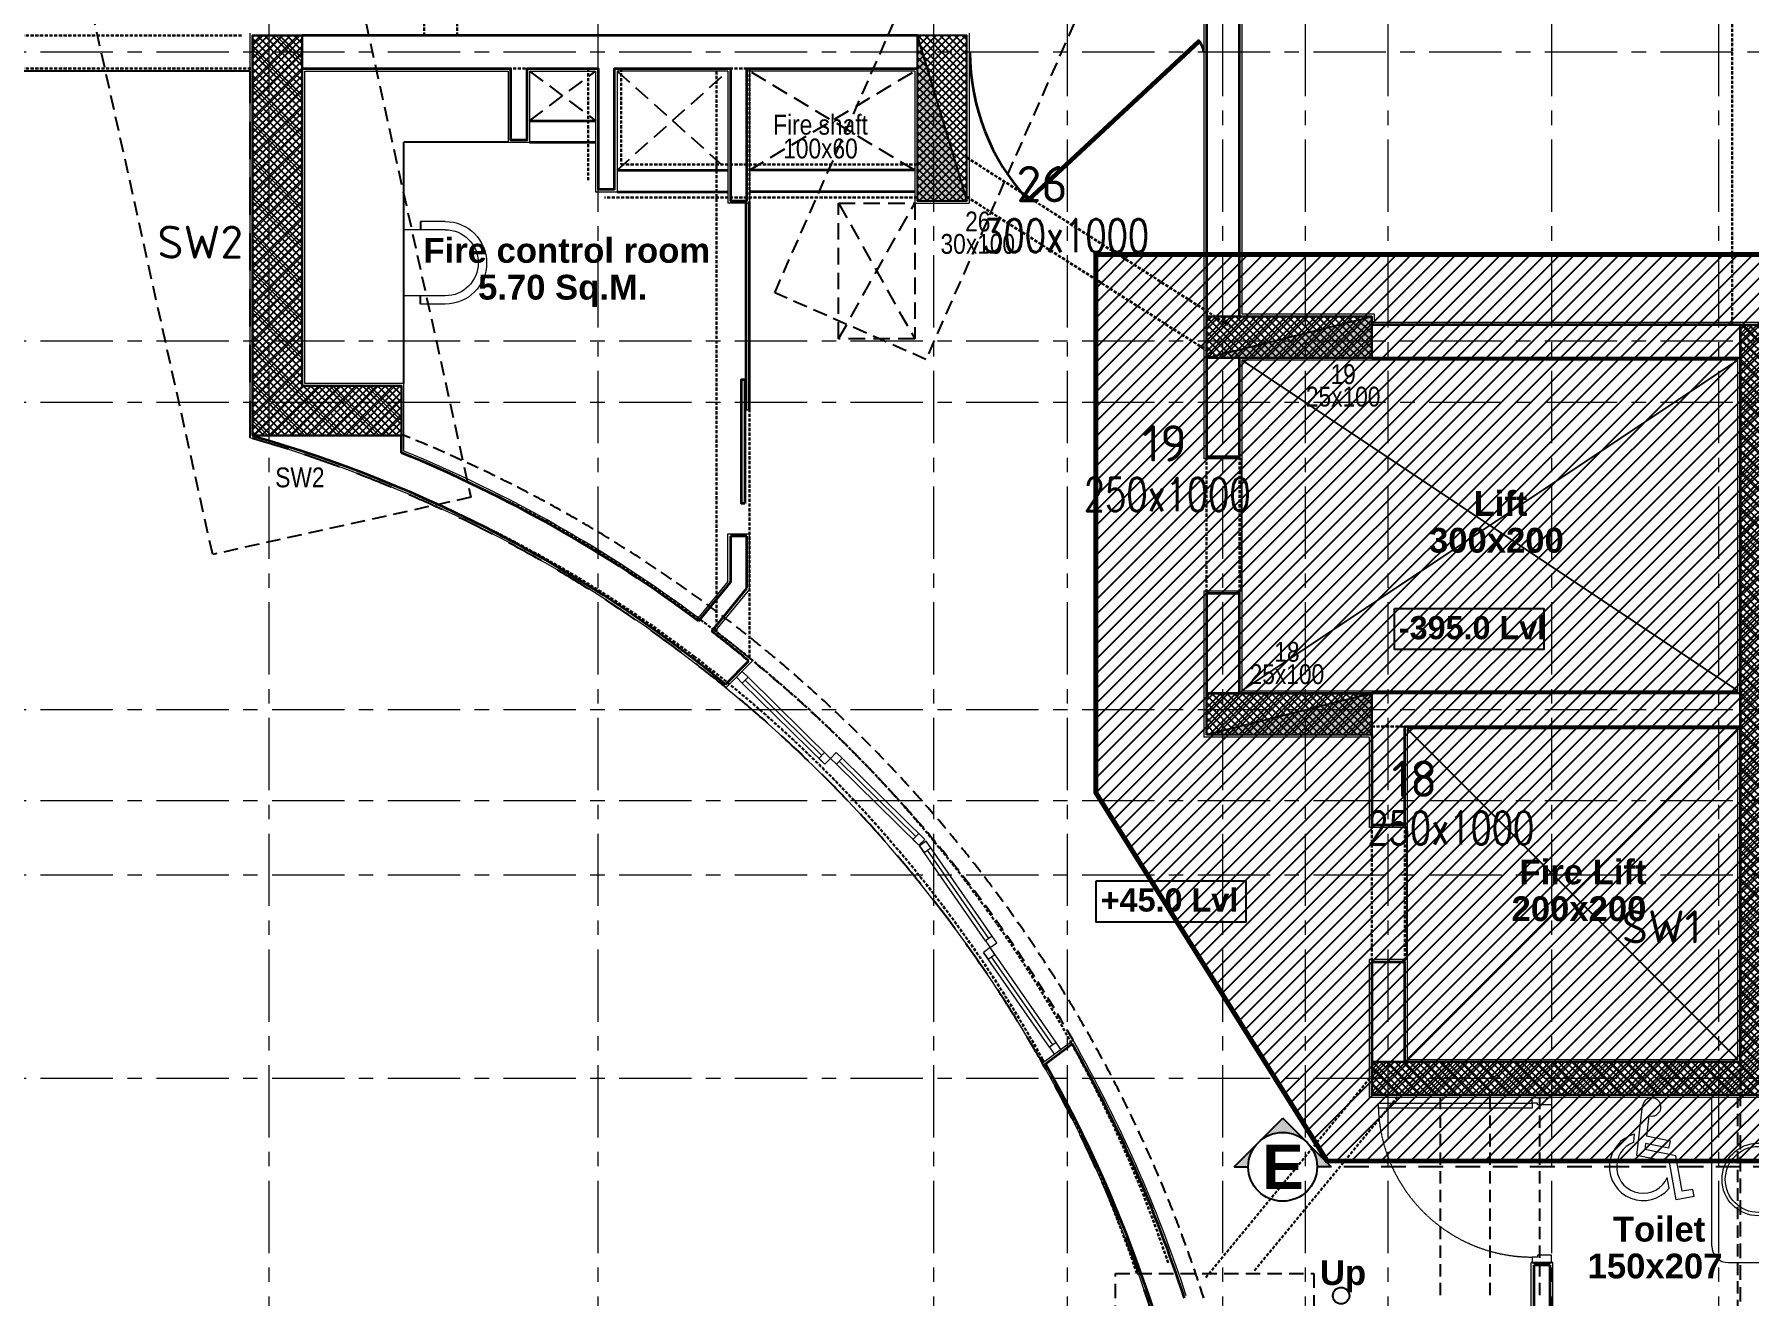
# Model space of a CAD drawing. Header units: millimetres. Extents: x -545754 to 527377, y 134623 to 1871324.
# Drawn here: x 455380 to 465752, y 162411 to 170044 of the extents above; entities that cross this region are included whole.
import ezdxf
from ezdxf.enums import TextEntityAlignment as Align
from ezdxf.xclip import XClip

# ---------------------------------------------------------------- set-up
doc = ezdxf.new("R2010")
doc.units = ezdxf.units.MM
doc.header["$XCLIPFRAME"] = 0
for name, pattern in [('PLINTH BEAM & PILE CAP LEVEL DRAWING   1605.2024$0$CENTER', [2, 1.25, -0.25, 0.25, -0.25]), ('PLINTH BEAM & PILE CAP LEVEL DRAWING   1605.2024$0$DASHDOT', [25.4, 12.7, -6.35, 0, -6.35]), ('PLINTH BEAM & PILE CAP LEVEL DRAWING   1605.2024$0$DASHED', [0.75, 0.5, -0.25]), ('PLINTH BEAM & PILE CAP LEVEL DRAWING   1605.2024$0$DASHED2', [0.375, 0.25, -0.125]), ('PLINTH BEAM & PILE CAP LEVEL DRAWING   1605.2024$0$HIDDEN', [0.375, 0.25, -0.125]), ('PLINTH BEAM & PILE CAP LEVEL DRAWING   1605.2024$0$HIDDEN2', [4.7625, 3.175, -1.5875])]:
    doc.linetypes.add(name, pattern=pattern)
for name, color, linetype, lineweight in [('Geo Col Hatch', 66, 'Continuous', 5), ('Geo Col Size', 7, 'Continuous', 13), ('Geo Column', 10, 'Continuous', 25), ('Geo-COLUMN-NO', 7, 'Continuous', 30), ('Geo-COLUMNS', 10, 'Continuous', 30), ('Geo-RCC-PATT-SW', 9, 'Continuous', 13), ('PLINTH BEAM & PILE CAP LEVEL DRAWING   1605.2024$0$A- WALL', 212, 'Continuous', 35), ('PLINTH BEAM & PILE CAP LEVEL DRAWING   1605.2024$0$A-DOOR', 32, 'Continuous', 9), ('PLINTH BEAM & PILE CAP LEVEL DRAWING   1605.2024$0$A-FIXTURES', 22, 'Continuous', 9), ('PLINTH BEAM & PILE CAP LEVEL DRAWING   1605.2024$0$A-FLOOR', 32, 'Continuous', 35), ('PLINTH BEAM & PILE CAP LEVEL DRAWING   1605.2024$0$A-GLASS', 9, 'Continuous', 35), ('PLINTH BEAM & PILE CAP LEVEL DRAWING   1605.2024$0$A-GRID', 35, 'PLINTH BEAM & PILE CAP LEVEL DRAWING   1605.2024$0$DASHDOT', 5), ('PLINTH BEAM & PILE CAP LEVEL DRAWING   1605.2024$0$A-PLASTER', 22, 'Continuous', 5), ('PLINTH BEAM & PILE CAP LEVEL DRAWING   1605.2024$0$A-ROOM TEXT', 52, 'Continuous', 5), ('PLINTH BEAM & PILE CAP LEVEL DRAWING   1605.2024$0$A-TEXT', 52, 'Continuous', 20), ('PLINTH BEAM & PILE CAP LEVEL DRAWING   1605.2024$0$A-WINDOW', 14, 'Continuous', 9), ('PLINTH BEAM & PILE CAP LEVEL DRAWING   1605.2024$0$Car Parking', 14, 'Continuous', 5), ('PLINTH BEAM & PILE CAP LEVEL DRAWING   1605.2024$0$Geo-GRADE BEAM', 1, 'PLINTH BEAM & PILE CAP LEVEL DRAWING   1605.2024$0$HIDDEN2', 30)]:
    doc.layers.add(name, color=color, linetype=linetype, lineweight=lineweight)
for name, color, linetype in [('PLINTH BEAM & PILE CAP LEVEL DRAWING   1605.2024$0$A- COL HATCH', 128, 'Continuous'), ('PLINTH BEAM & PILE CAP LEVEL DRAWING   1605.2024$0$A-COLTEXT', 9, 'Continuous'), ('PLINTH BEAM & PILE CAP LEVEL DRAWING   1605.2024$0$A-DIMENSION', 8, 'Continuous'), ('PLINTH BEAM & PILE CAP LEVEL DRAWING   1605.2024$0$A-FURNITURE', 14, 'Continuous'), ('PLINTH BEAM & PILE CAP LEVEL DRAWING   1605.2024$0$A-NOTS', 8, 'Continuous'), ('PLINTH BEAM & PILE CAP LEVEL DRAWING   1605.2024$0$A-ROOF', 8, 'Continuous'), ('PLINTH BEAM & PILE CAP LEVEL DRAWING   1605.2024$0$A-THIN', 14, 'Continuous'), ('PLINTH BEAM & PILE CAP LEVEL DRAWING   1605.2024$0$GEO-COL', 1, 'Continuous'), ('PLINTH BEAM & PILE CAP LEVEL DRAWING   1605.2024$0$SPILECAP', 128, 'Continuous'), ('PLINTH BEAM & PILE CAP LEVEL DRAWING   1605.2024$0$Wall 2', 212, 'Continuous')]:
    doc.layers.add(name, color=color, linetype=linetype)
doc.styles.add('ISCOPEUR', font='isocpeur.ttf')
doc.styles.add('PLINTH BEAM & PILE CAP LEVEL DRAWING   1605.2024$0$BOLD', font='arialbd.ttf')
doc.styles.add('PLINTH BEAM & PILE CAP LEVEL DRAWING   1605.2024$0$COLTEXT', font='ARIALN.TTF')
doc.styles.add('simplex', font='simplex.shx', dxfattribs={"width": 0.75})
pattern_1 = [(45, (-4759.1833, 45555.23), (-2.24506403, 2.24506403), []), (135, (-4759.1833, 45555.23), (-2.24506403, -2.24506403), [])]

# ---------------------------------------------------------------- blocks, each defined once
blk = doc.blocks.new('PLINTH BEAM & PILE CAP LEVEL DRAWING   1605.2024$0$zw$DF02')
at = {"layer": 'PLINTH BEAM & PILE CAP LEVEL DRAWING   1605.2024$0$Geo-GRADE BEAM', "color": 7, "ltscale": 6}
for p, q in [((940, 34300), (940, 28400)), ((1140, 34300), (1140, 28400)), ((-3793, 30100), (-3793, 33950)), ((-3593, 30100), (-3593, 33950)), ((4120, 28350), (4120, 32845)), ((-9860, 30100), (-4897, 30100)), ((-4055, 30100), (-810, 30100)), ((-9860, 29900), (-4830, 29900)), ((-4055, 29900), (-2801, 29900)), ((-2801, 29900), (-2801, 29220)), ((-2601, 29900), (-810, 29900)), ((-2601, 29900), (-2601, 29320)), ((-2025, 26493), (-2025, 29900)), ((-1825, 26335), (-1825, 29900)), ((-510, 29362), (1094, 28334)), ((-810, 29320), (-2601, 29320)), ((-810, 29120), (-2701, 29120)), ((-510, 29124), (986, 28166)), ((4170, 28350), (1940, 28350)), ((4170, 23690), (4170, 28350)), ((940, 28150), (940, 26120)), ((1140, 28150), (1140, 26120)), ((4170, 28150), (1940, 28150)), ((1940, 26120), (4170, 26120)), ((1940, 25920), (4170, 25920)), ((1940, 25920), (1940, 23890)), ((2140, 25920), (2140, 23890)), ((936, 22585), (1972, 23843)), ((1230, 22627), (2127, 23716))]:
    blk.add_line(p, q, dxfattribs=at)
for radius, start, end in [(8013, 52.7432, 63.8905), (7813, 52.7432, 63.8905), (8013, 28.9432, 52.7432), (7813, 28.9432, 52.7432), (8013, 18.554, 28.9432), (7813, 18.554, 28.9432)]:
    blk.add_arc((-6888, 20124), radius, start, end, dxfattribs=at)
blk = doc.blocks.new('PLINTH BEAM & PILE CAP LEVEL DRAWING   1605.2024$0$zw$C37E')
at = {"layer": 'PLINTH BEAM & PILE CAP LEVEL DRAWING   1605.2024$0$SPILECAP', "linetype": 'PLINTH BEAM & PILE CAP LEVEL DRAWING   1605.2024$0$HIDDEN', "ltscale": 35}
h = blk.add_hatch(dxfattribs=at)
h.set_pattern_fill('ANSI31', color=85, scale=2, style=0)
h.paths.add_polyline_path([(529.5, 2602), (529.5, 2877.5), (27, 2877.5), (27, 2552), (167, 2329), (529.5, 2329), (777.5, 2447), (777.5, 2547)])
h.paths.add_polyline_path([(880.9, 2552), (1190.9, 2552), (1190.9, 2442), (880.9, 2442)])
h.paths.add_polyline_path([(1016, 3010), (1126, 3010), (1126, 2700), (1016, 2700)])
h.paths.add_polyline_path([(540, 2935), (650, 2935), (650, 2625), (540, 2625)])
h.paths.add_polyline_path([(565.5, 2189), (645.5, 2189), (645.5, 2109), (565.5, 2109)])
h.paths.add_polyline_path([(1036, 2284.3), (1116, 2284.3), (1116, 2204.3), (1036, 2204.3)])
at = {"layer": 'PLINTH BEAM & PILE CAP LEVEL DRAWING   1605.2024$0$SPILECAP', "color": 150, "linetype": 'PLINTH BEAM & PILE CAP LEVEL DRAWING   1605.2024$0$HIDDEN', "ltscale": 35}
for points in [[(-56.3, 3106), (35.2, 3065.6), (-75.7, 2814), (-167.2, 2854.4)], [(-585.1, 3047.4), (-428.8, 3082.1), (-351, 2730.6), (-507.2, 2696)], [(417, 2835), (1086, 2835), (1086, 2139), (417, 2139)], [(39, 2261), (159, 2261), (159, 2141), (39, 2141)]]:
    blk.add_lwpolyline(points, close=True, dxfattribs=at)
at = {"layer": 'PLINTH BEAM & PILE CAP LEVEL DRAWING   1605.2024$0$SPILECAP', "color": 4, "linetype": 'PLINTH BEAM & PILE CAP LEVEL DRAWING   1605.2024$0$HIDDEN', "ltscale": 35, "const_width": 3}
blk.add_lwpolyline([(529.5, 2602), (529.5, 2877.5), (27, 2877.5), (27, 2552), (167, 2329), (529.5, 2329), (777.5, 2447), (777.5, 2547)], close=True, dxfattribs=at)
at = {"layer": 'PLINTH BEAM & PILE CAP LEVEL DRAWING   1605.2024$0$SPILECAP', "color": 4}
blk.add_lwpolyline([(207.7, 2663.3), (298.2, 2663.3), (298.2, 2638.4), (207.7, 2638.4)], close=True, dxfattribs=at)
at = {"layer": 'PLINTH BEAM & PILE CAP LEVEL DRAWING   1605.2024$0$SPILECAP', "color": 4, "extrusion": (-1.19514e-08, -5.97016e-09, 1), "style": 'PLINTH BEAM & PILE CAP LEVEL DRAWING   1605.2024$0$BOLD'}
blk.add_text('-395.0 Lvl', height=14, rotation=5039.9999, dxfattribs=at).set_placement((210.4, 2644.7, 0))
blk = doc.blocks.new('PLINTH BEAM & PILE CAP LEVEL DRAWING   1605.2024$0$A$C767B62ED')
at = {"layer": 'PLINTH BEAM & PILE CAP LEVEL DRAWING   1605.2024$0$A-NOTS'}
h = blk.add_hatch(color=14, dxfattribs=at)
h.paths.add_polyline_path([(26.17, 26.17), (13.09, 39.26, -0.198912), (18.51, 26.17, -0.198912), (13.09, 13.09)])
h.paths.add_polyline_path([(0, 52.34), (0, 44.68, -0.198912), (13.09, 39.26)])
h.paths.add_polyline_path([(13.09, 13.09, -0.198912), (0, 7.67), (0, 0)])
at = {"layer": 'PLINTH BEAM & PILE CAP LEVEL DRAWING   1605.2024$0$A-NOTS', "color": 150, "ltscale": 100}
for p, q in [((0, 52.34), (0, 44.68)), ((0, 52.34), (26.17, 26.17)), ((0, 0), (26.17, 26.17))]:
    blk.add_line(p, q, dxfattribs=at)
blk.add_circle((0, 26.17), 18.51, dxfattribs=at)
blk = doc.blocks.new('PLINTH BEAM & PILE CAP LEVEL DRAWING   1605.2024$0$1213')
at = {"layer": 'PLINTH BEAM & PILE CAP LEVEL DRAWING   1605.2024$0$A-WINDOW', "color": 8, "linetype": 'Continuous', "ltscale": 0.1}
for p, q in [((80679.6, -148975.1), (80749.6, -148975.1)), ((80604.6, -148980.1), (80674.6, -148980.1)), ((80604.6, -148985.1), (80674.6, -148985.1)), ((80679.6, -148980.1), (80749.6, -148980.1))]:
    blk.add_line(p, q, dxfattribs=at)
at = {"layer": 'PLINTH BEAM & PILE CAP LEVEL DRAWING   1605.2024$0$A-WINDOW', "linetype": 'Continuous', "ltscale": 0.1}
for p, q in [((80679.6, -148977.6), (80744.6, -148977.6)), ((80604.6, -148982.6), (80669.6, -148982.6))]:
    blk.add_line(p, q, dxfattribs=at)
at = {"layer": 'PLINTH BEAM & PILE CAP LEVEL DRAWING   1605.2024$0$A-WINDOW', "color": 32}
for points in [[(80674.6, -148980.1), (80674.6, -148975.1), (80679.6, -148975.1), (80679.6, -148980.1)], [(80744.6, -148980.1), (80744.6, -148975.1), (80749.6, -148975.1), (80749.6, -148980.1)], [(80599.6, -148985.1), (80599.6, -148980.1), (80604.6, -148980.1), (80604.6, -148985.1)], [(80669.6, -148985.1), (80669.6, -148980.1), (80674.6, -148980.1), (80674.6, -148985.1)]]:
    blk.add_lwpolyline(points, close=True, dxfattribs=at)
blk = doc.blocks.new('PLINTH BEAM & PILE CAP LEVEL DRAWING   1605.2024$0$ngfgrid')
at = {"layer": 'PLINTH BEAM & PILE CAP LEVEL DRAWING   1605.2024$0$A-GRID', "linetype": 'PLINTH BEAM & PILE CAP LEVEL DRAWING   1605.2024$0$CENTER', "ltscale": 35}
for p, q in [((76749.36, -151036.89), (76749.36, -146793.69)), ((76948.36, -151036.89), (76948.36, -146793.69)), ((77151.36, -151036.89), (77151.36, -146793.69)), ((77232.37, -151036.89), (77232.37, -146793.69)), ((77326.36, -151036.89), (77326.36, -146793.69)), ((77376.36, -151036.89), (77376.36, -146793.69)), ((77426.36, -151036.89), (77426.36, -146793.69)), ((77525.36, -151036.89), (77525.36, -146793.69)), ((77626.36, -151036.89), (77626.36, -146793.69)), ((78544.86, -147790.19), (75455.42, -147790.19)), ((78544.86, -147965.19), (75455.42, -147965.19)), ((78544.86, -148002.18), (75455.42, -148002.18)), ((78544.86, -148188.19), (75455.42, -148188.19)), ((78544.86, -148243.19), (75455.42, -148243.19)), ((78544.86, -148288.19), (75455.42, -148288.19)), ((78544.86, -148411.19), (75455.42, -148411.19))]:
    blk.add_line(p, q, dxfattribs=at)
blk = doc.blocks.new('PLINTH BEAM & PILE CAP LEVEL DRAWING   1605.2024$0$CH3')
at = {"layer": 'PLINTH BEAM & PILE CAP LEVEL DRAWING   1605.2024$0$A-FURNITURE', "lineweight": 9, "ltscale": 50}
for p, q in [((82723.4, -102164), (82738.4, -102164)), ((82723.4, -102169), (82748.4, -102169)), ((82748.4, -102169), (82748.4, -102209)), ((82723.4, -102209), (82748.4, -102209)), ((82723.4, -102214), (82738.4, -102214))]:
    blk.add_line(p, q, dxfattribs=at)
at = {"layer": 'PLINTH BEAM & PILE CAP LEVEL DRAWING   1605.2024$0$A-FURNITURE'}
for p, q in [((82738.4, -102164), (82738.4, -102169)), ((82738.4, -102214), (82738.4, -102209))]:
    blk.add_line(p, q, dxfattribs=at)
at = {"layer": 'PLINTH BEAM & PILE CAP LEVEL DRAWING   1605.2024$0$A-FURNITURE', "lineweight": 9, "ltscale": 50}
for radius in [25, 20]:
    blk.add_arc((82723.4, -102189), radius, 90, 270, dxfattribs=at)
blk = doc.blocks.new('PLINTH BEAM & PILE CAP LEVEL DRAWING   1605.2024$0$dfd')
at = {"layer": 'PLINTH BEAM & PILE CAP LEVEL DRAWING   1605.2024$0$A-DOOR', "color": 32}
for points in [[(-92665.2, -3817), (-92665.2, -3910.1), (-92668.3, -3910.1), (-92668.3, -3817)], [(-92761.8, -3921.8), (-92757.3, -3921.8), (-92757.3, -3913.2), (-92758.4, -3913.2), (-92758.4, -3910.1), (-92761.8, -3910.1)], [(-92661.8, -3921.8), (-92666.3, -3921.8), (-92666.3, -3913.2), (-92665.2, -3913.2), (-92665.2, -3910.1), (-92661.8, -3910.1)]]:
    blk.add_lwpolyline(points, close=True, dxfattribs=at)
at = {"layer": 'PLINTH BEAM & PILE CAP LEVEL DRAWING   1605.2024$0$A-DOOR', "color": 14, "linetype": 'PLINTH BEAM & PILE CAP LEVEL DRAWING   1605.2024$0$HIDDEN'}
blk.add_arc((-92665.2, -3910.1), 93.2, 91.8813, 180, dxfattribs=at)
blk = doc.blocks.new('PLINTH BEAM & PILE CAP LEVEL DRAWING   1605.2024$0$TYP COL')
at = {"layer": 'PLINTH BEAM & PILE CAP LEVEL DRAWING   1605.2024$0$A- COL HATCH', "ltscale": 0.3}
h = blk.add_hatch(dxfattribs=at)
h.set_pattern_fill('ANSI37', color=256, style=0)
h.set_pattern_definition(pattern_1)
h.paths.add_polyline_path([(86790.3, -102436.9), (86790.3, -102225), (86780.3, -102225), (86780.3, -102436.9)])
h.paths.add_polyline_path([(86800.3, -102410), (86790.3, -102410), (86790.3, -102436.9), (86800.3, -102436.9)])
h.paths.add_polyline_path([(86800.3, -102225), (86790.3, -102225), (86790.3, -102235), (86800.3, -102235)])
h.paths.add_polyline_path([(86800.3, -102235), (86790.3, -102235), (86790.3, -102410), (86800.3, -102410)])
h.paths.add_polyline_path([(86780.3, -102410), (86770.3, -102410), (86770.3, -102436.9), (86780.3, -102436.9)])
h.paths.add_polyline_path([(86780.3, -102235), (86770.3, -102235), (86770.3, -102410), (86780.3, -102410)])
h.paths.add_polyline_path([(86780.3, -102225), (86770.3, -102225), (86770.3, -102235), (86780.3, -102235)])
h.paths.add_polyline_path([(86860.3, -102436.9), (86770.3, -102436.9), (86770.3, -102466.9), (86860.3, -102466.9)])
h = blk.add_hatch(dxfattribs=at)
h.set_pattern_fill('ANSI37', color=256, style=0)
h.set_pattern_definition(pattern_1)
h.paths.add_polyline_path([(87202.3, -102225), (87172.3, -102225), (87172.3, -102325), (87202.3, -102325)])
h = blk.add_hatch(dxfattribs=at)
h.set_pattern_fill('ANSI37', color=256, style=0)
h.set_pattern_definition(pattern_1)
h.paths.add_polyline_path([(87347.3, -102420), (87347.3, -102395), (87447.3, -102395), (87447.3, -102420)])
h = blk.add_hatch(dxfattribs=at)
h.set_pattern_fill('ANSI37', color=256, style=0)
h.set_pattern_definition(pattern_1)
h.paths.add_polyline_path([(87670.3, -102400), (87670.3, -102846), (87447.3, -102846), (87447.3, -102866), (87690.3, -102866), (87690.3, -102400)])
h = blk.add_hatch(dxfattribs=at)
h.set_pattern_fill('ANSI37', color=256, style=0)
h.set_pattern_definition(pattern_1)
h.paths.add_polyline_path([(87347.3, -102648), (87347.3, -102623), (87447.3, -102623), (87447.3, -102648)])
at = {"layer": 'PLINTH BEAM & PILE CAP LEVEL DRAWING   1605.2024$0$GEO-COL', "linetype": 'Continuous', "ltscale": 0.1}
blk.add_lwpolyline([(86770.3, -102466.9), (86860.3, -102466.9), (86860.3, -102436.9), (86800.3, -102436.9), (86800.3, -102225), (86770.3, -102225), (86770.3, -102466.9)], dxfattribs=at)
for points in [[(87202.3, -102225), (87172.3, -102225), (87172.3, -102325), (87202.3, -102325)], [(87347.3, -102420), (87347.3, -102395), (87447.3, -102395), (87447.3, -102420)], [(87347.3, -102648), (87347.3, -102623), (87447.3, -102623), (87447.3, -102648)]]:
    blk.add_lwpolyline(points, close=True, dxfattribs=at)
at = {"layer": 'PLINTH BEAM & PILE CAP LEVEL DRAWING   1605.2024$0$GEO-COL', "ltscale": 0.3}
blk.add_lwpolyline([(87670.3, -102420), (87670.3, -102420), (87670.3, -102400), (87690.3, -102400), (87690.3, -102866), (87447.3, -102866), (87447.3, -102846), (87670.3, -102846), (87670.3, -102643), (87670.3, -102643), (87670.3, -102623), (87670.3, -102623), (87670.3, -102420)], dxfattribs=at)
blk = doc.blocks.new('PLINTH BEAM & PILE CAP LEVEL DRAWING   1605.2024$0$A$C0FC06FC7')
at = {"color": 0}
for p, q in [((983, 1690), (815, 3615)), ((1125, 3293), (1196, 2492)), ((756, 2171), (730, 2478)), ((2142, 2492), (1196, 2492)), ((1220, 2211), (1241, 1971)), ((2142, 2211), (1220, 2211)), ((2142, 2211), (2142, 2492)), ((2267, 1690), (983, 1690)), ((2458, 1971), (1241, 1971)), ((2814, 314), (2267, 1690)), ((2971, 680), (2458, 1971)), ((2460, 695), (2306, 1083)), ((3363, 835), (2971, 680)), ((3467, 574), (3363, 835)), ((3467, 574), (2814, 314))]:
    blk.add_line(p, q, dxfattribs=at)
for centre, radius, start, end in [((1169, 3645), 355, 263.02012, 184.99558), ((1306, 1306), 1306, 116.18724, 332.11531), ((1306, 1306), 1025, 122.42966, 347.44221)]:
    blk.add_arc(centre, radius, start, end, dxfattribs=at)
blk = doc.blocks.new('PLINTH BEAM & PILE CAP LEVEL DRAWING   1605.2024')
at = {"layer": 'PLINTH BEAM & PILE CAP LEVEL DRAWING   1605.2024$0$A- WALL', "ltscale": 0.3}
for p, q in [((53897.27, -148032.62), (53897.27, -148022.18)), ((54096.27, -148083.18), (54096.27, -148111.02)), ((54106.27, -148083.18), (54096.27, -148083.18)), ((54106.27, -148114.58), (54106.27, -148083.18)), ((54096.27, -148111.02), (54077, -148134.61)), ((54084.97, -148140.66), (54106.27, -148114.58)), ((54093.42, -148172.95), (54107.5, -148158.64)), ((54582.27, -148524.19), (54582.27, -148934.19)), ((54592.27, -148524.19), (54582.27, -148524.19)), ((54592.27, -148631.19), (54592.27, -148524.19))]:
    blk.add_line(p, q, dxfattribs=at)
at = {"layer": 'PLINTH BEAM & PILE CAP LEVEL DRAWING   1605.2024$0$A- WALL', "ltscale": 600}
blk.add_line((54286.92, -148402.38), (54303.1, -148390.36), dxfattribs=at)
at = {"layer": 'PLINTH BEAM & PILE CAP LEVEL DRAWING   1605.2024$0$A- WALL', "ltscale": 0.3}
for points in [[(54384.27, -147040.19), (54384.27, -147950.19)], [(54404.27, -147950.19), (54404.27, -147350.19)], [(54209.27, -147780.19), (53837.27, -147780.19)], [(53837.27, -147800.19), (53963.27, -147800.19), (53963.27, -147843.23), (53973.27, -147843.23), (53973.27, -147800.23), (54016.27, -147800.24), (54016.27, -147873.19), (54026.27, -147873.19), (54026.27, -147800.19), (54096.27, -147800.19), (54096.27, -147880.19), (54106.27, -147880.19), (54106.27, -147800.19), (54209.27, -147800.19)], [(54707.27, -147955.19), (54484.27, -147955.19)], [(54384.27, -147975.19), (54384.27, -148034.83), (54404.27, -148034.83), (54404.27, -147975.19)], [(54484.27, -147975.19), (54707.27, -147975.19)], [(54404.27, -148178.19), (54404.27, -148117.83), (54384.27, -148117.83), (54384.27, -148178.19)], [(54707.27, -148178.19), (54484.27, -148178.19)], [(54484.27, -148203.19), (54484.27, -148257.83), (54504.27, -148257.83), (54504.27, -148198.19), (54707.27, -148198.19)], [(54504.27, -148401.19), (54504.27, -148340.83), (54484.27, -148340.83), (54484.27, -148401.19)]]:
    blk.add_lwpolyline(points, dxfattribs=at)
for points in [[(54384.27, -148203.19), (54384.27, -148203.19)], [(54707.27, -148401.19), (54707.27, -148401.19)]]:
    blk.add_lwpolyline(points, close=True, dxfattribs=at)
for radius, start, end in [(793.74, 50.52308, 74.02241), (813.74, 53.13223, 67.7223), (813.74, 50.39812, 52.42769)]:
    blk.add_arc((53588.78, -148785.62), radius, start, end, dxfattribs=at)
at = {"layer": 'PLINTH BEAM & PILE CAP LEVEL DRAWING   1605.2024$0$A- WALL', "ltscale": 600}
for radius, start, end in [(831.07, 17.99239, 29.60373), (811.07, 7.7101, 29.42984)]:
    blk.add_arc((53580.52, -148800.9), radius, start, end, dxfattribs=at)
at = {"layer": 'PLINTH BEAM & PILE CAP LEVEL DRAWING   1605.2024$0$A-FIXTURES'}
for p, q in [((54690.05, -148512.69), (54690.05, -148422.69)), ((54700.05, -148522.69), (54743.77, -148522.69))]:
    blk.add_line(p, q, dxfattribs=at)
for radius in [22, 20]:
    blk.add_circle((54718.19, -148472.34), radius, dxfattribs=at)
blk.add_arc((54700.05, -148512.69), 10, 180, 270, dxfattribs=at)
at = {"layer": 'PLINTH BEAM & PILE CAP LEVEL DRAWING   1605.2024$0$A-FLOOR', "color": 32, "linetype": 'Continuous', "ltscale": 0.1}
for p, q in [((53974.77, -147831.73), (54014.77, -147831.73)), ((53974.77, -147844.73), (54014.77, -147844.73)), ((54027.77, -147861.69), (54094.77, -147861.69)), ((54207.77, -147861.69), (54107.77, -147861.69)), ((54027.77, -147874.69), (54094.77, -147874.69)), ((54207.77, -147874.69), (54107.77, -147874.69))]:
    blk.add_line(p, q, dxfattribs=at)
at = {"layer": 'PLINTH BEAM & PILE CAP LEVEL DRAWING   1605.2024$0$A-FURNITURE'}
for p in [(53961.77, -147844.73), (53898.77, -147990.68)]:
    blk.add_line(p, (53898.77, -147844.73), dxfattribs=at)
at = {"layer": 'PLINTH BEAM & PILE CAP LEVEL DRAWING   1605.2024$0$A-GLASS'}
for p, q in [((54105.77, -148006.68), (54105.77, -147881.69)), ((54107.77, -148006.68), (54107.77, -147881.69))]:
    blk.add_line(p, q, dxfattribs=at)
for points in [[(54380.2, -147784.09), (54379.39, -147783.22), (54276.02, -147879.4), (54276.83, -147880.28)], [(54105.09, -148063.38), (54103.09, -148063.38), (54103.09, -147988.38), (54105.09, -147988.38)]]:
    blk.add_lwpolyline(points, close=True, dxfattribs=at)
at = {"layer": 'PLINTH BEAM & PILE CAP LEVEL DRAWING   1605.2024$0$A-GLASS', "color": 14}
blk.add_circle((54372.77, -147790.19), 0.483, dxfattribs=at)
for centre, radius, start, end in [((54369.52, -147792.17), 13.39, 8.48968, 37.09205), ((54372.81, -147790.19), 131.64, 180, 222.66295)]:
    blk.add_arc(centre, radius, start, end, dxfattribs=at)
at = {"layer": 'PLINTH BEAM & PILE CAP LEVEL DRAWING   1605.2024$0$A-NOTS', "color": 150, "linetype": 'PLINTH BEAM & PILE CAP LEVEL DRAWING   1605.2024$0$DASHED2', "ltscale": 60}
blk.add_line((55472.47, -148464.71), (54451.2, -148464.71), dxfattribs=at)
at = {"layer": 'PLINTH BEAM & PILE CAP LEVEL DRAWING   1605.2024$0$A-NOTS', "color": 8}
blk.add_lwpolyline([(54317.64, -148291.67), (54408.15, -148291.67), (54408.15, -148316.62), (54317.64, -148316.62)], close=True, dxfattribs=at)
at = {"layer": 'PLINTH BEAM & PILE CAP LEVEL DRAWING   1605.2024$0$A-PLASTER', "ltscale": 0.3}
for p, q in [((54382.77, -147001.69), (54382.77, -148036.33)), ((54405.77, -147351.69), (54405.77, -147948.69)), ((53805.77, -148023.68), (53805.77, -147778.69)), ((54240.77, -147778.69), (54240.77, -147881.69)), ((53838.77, -147801.69), (53961.77, -147801.69)), ((53838.77, -147990.68), (53838.77, -147801.69)), ((53961.77, -147801.69), (53961.77, -147844.73)), ((53974.77, -147801.73), (53974.77, -147844.73)), ((53974.77, -147801.73), (54014.77, -147801.74)), ((54014.77, -147801.74), (54014.77, -147874.69)), ((54027.77, -147801.69), (54027.77, -147874.69)), ((54094.77, -147801.69), (54027.77, -147801.69)), ((54094.77, -147801.69), (54094.77, -147881.69)), ((54107.77, -147801.69), (54107.77, -147881.69)), ((54207.77, -147801.69), (54107.77, -147801.69)), ((54207.77, -147801.69), (54207.82, -147881.69)), ((53961.77, -147844.73), (53974.77, -147844.73)), ((54014.77, -147874.69), (54027.77, -147874.69)), ((54107.77, -147881.69), (54094.77, -147881.69)), ((54207.82, -147881.69), (54240.77, -147881.69)), ((54405.77, -147948.69), (54485.77, -147948.69)), ((54485.77, -147948.69), (54485.77, -147953.69)), ((54485.77, -147953.69), (55261.77, -147953.69)), ((54705.77, -147976.69), (54405.77, -147976.69)), ((54405.77, -147976.69), (54405.77, -148036.33)), ((54705.77, -148176.69), (54705.77, -147976.69)), ((53898.77, -147990.68), (53838.77, -147990.68)), ((53898.77, -148031.62), (53898.77, -147990.68)), ((54405.77, -148036.33), (54382.77, -148036.33)), ((54094.77, -148081.68), (54107.77, -148081.68)), ((54094.77, -148110.48), (54094.77, -148081.68)), ((54107.77, -148115.11), (54107.77, -148081.68)), ((54094.77, -148110.48), (54076.75, -148132.55)), ((54107.77, -148115.11), (54087.11, -148140.42)), ((54405.77, -148116.33), (54382.77, -148116.33)), ((54382.77, -148116.33), (54382.77, -148204.69)), ((54405.77, -148116.33), (54405.77, -148176.69)), ((54093.52, -148174.98), (54109.72, -148158.53)), ((54405.77, -148176.69), (54705.77, -148176.69)), ((54705.77, -148199.69), (54505.77, -148199.69)), ((54505.77, -148199.69), (54505.77, -148259.33)), ((54705.77, -148399.69), (54705.77, -148199.69)), ((54482.77, -148204.69), (54382.77, -148204.69)), ((54482.77, -148204.69), (54482.77, -148259.33)), ((54505.77, -148259.33), (54482.77, -148259.33)), ((54482.77, -148339.33), (54482.77, -148422.69)), ((54505.77, -148339.33), (54482.77, -148339.33)), ((54505.77, -148339.33), (54505.77, -148399.69)), ((54284.97, -148401.96), (54303.56, -148388.14)), ((54505.77, -148399.69), (54705.77, -148399.69)), ((54743.77, -148422.69), (54482.77, -148422.69)), ((54580.77, -148932.69), (54580.77, -148522.69)), ((54593.77, -148522.69), (54580.77, -148522.69)), ((54593.77, -148629.69), (54593.77, -148522.69))]:
    blk.add_line(p, q, dxfattribs=at)
for centre, radius, start, end in [((53588.78, -148785.62), 792.24, 50.4238, 74.10417), ((53588.78, -148785.62), 815.24, 53.2334, 67.65154), ((53588.78, -148785.62), 815.24, 50.28319, 52.31918), ((53580.52, -148800.9), 832.57, 18.06741, 29.72042), ((53580.52, -148800.9), 809.57, 7.71724, 29.52344)]:
    blk.add_arc(centre, radius, start, end, dxfattribs=at)
at = {"layer": 'PLINTH BEAM & PILE CAP LEVEL DRAWING   1605.2024$0$A-ROOF', "color": 22, "linetype": 'PLINTH BEAM & PILE CAP LEVEL DRAWING   1605.2024$0$DASHED', "ltscale": 20}
for p, q in [((53974.77, -147801.73), (54014.77, -147831.73)), ((53974.77, -147831.73), (54014.77, -147801.74)), ((54027.77, -147801.69), (54094.77, -147861.69)), ((54027.77, -147861.69), (54094.77, -147801.69)), ((54207.77, -147861.69), (54107.77, -147801.69)), ((54107.77, -147861.69), (54207.77, -147801.69)), ((54161.77, -147881.69), (54207.77, -147963.69)), ((54161.77, -147963.69), (54207.77, -147881.69))]:
    blk.add_line(p, q, dxfattribs=at)
at = {"layer": 'PLINTH BEAM & PILE CAP LEVEL DRAWING   1605.2024$0$A-ROOF', "color": 9, "linetype": 'PLINTH BEAM & PILE CAP LEVEL DRAWING   1605.2024$0$DASHED', "ltscale": 45}
blk.add_lwpolyline([(54432.77, -149830.69), (54432.77, -148960.69), (54382.77, -148960.69), (54382.75, -148692.19, 0.2890627), (53828.68, -148030.58), (53805.77, -148023.68), (53805.77, -147801.69), (53140.17, -147801.69, -0.291739), (53058.56, -147749.65), (52922.28, -147456.65, -0.5483004), (53003.89, -147328.69, -152.9366771)], format="xyb", dxfattribs=at)
at = {"layer": 'PLINTH BEAM & PILE CAP LEVEL DRAWING   1605.2024$0$A-ROOF', "color": 22, "linetype": 'PLINTH BEAM & PILE CAP LEVEL DRAWING   1605.2024$0$DASHED', "ltscale": 20}
blk.add_lwpolyline([(54161.77, -147881.69), (54207.77, -147881.69), (54207.77, -147963.69), (54161.77, -147963.69)], close=True, dxfattribs=at)
at = {"layer": 'PLINTH BEAM & PILE CAP LEVEL DRAWING   1605.2024$0$A-ROOF', "color": 14, "linetype": 'PLINTH BEAM & PILE CAP LEVEL DRAWING   1605.2024$0$DASHED', "ltscale": 15}
for radius, start, end in [(834.2, 17.57402, 68.19401), (824.2, 29.66559, 50.67287)]:
    blk.add_arc((53587.39, -148796.07), radius, start, end, dxfattribs=at)
at = {"layer": 'PLINTH BEAM & PILE CAP LEVEL DRAWING   1605.2024$0$A-THIN', "color": 128}
blk.add_line((53805.77, -147801.69), (53305.77, -147801.69), dxfattribs=at)
at = {"layer": 'PLINTH BEAM & PILE CAP LEVEL DRAWING   1605.2024$0$A-THIN', "color": 8, "ltscale": 10}
for p, q in [((54405.77, -147976.69), (54705.77, -148176.69)), ((54405.77, -148176.69), (54705.77, -147976.69)), ((54505.77, -148199.69), (54705.77, -148399.69)), ((54505.77, -148399.69), (54705.77, -148199.69))]:
    blk.add_line(p, q, dxfattribs=at)
at = {"layer": 'PLINTH BEAM & PILE CAP LEVEL DRAWING   1605.2024$0$A-THIN', "ltscale": 10}
for p, q in [((54405.77, -148116.33), (54405.77, -148036.33)), ((54505.77, -148339.33), (54505.77, -148259.33))]:
    blk.add_line(p, q, dxfattribs=at)
at = {"layer": 'PLINTH BEAM & PILE CAP LEVEL DRAWING   1605.2024$0$A-THIN', "linetype": 'PLINTH BEAM & PILE CAP LEVEL DRAWING   1605.2024$0$DASHED', "ltscale": 15}
for p, q in [((54525.77, -148422.33), (54525.77, -148542.33)), ((54555.77, -148422.33), (54555.77, -148542.33)), ((54585.77, -148422.33), (54585.77, -148542.33)), ((54705.77, -148642.69), (54705.77, -148422.69))]:
    blk.add_line(p, q, dxfattribs=at)
at = {"layer": 'PLINTH BEAM & PILE CAP LEVEL DRAWING   1605.2024$0$A-THIN', "color": 32, "linetype": 'Continuous'}
blk.add_circle((54465.77, -148542.69), 5, dxfattribs=at)
at = {"layer": 'PLINTH BEAM & PILE CAP LEVEL DRAWING   1605.2024$0$A-WINDOW', "color": 8, "linetype": 'Continuous', "ltscale": 0.1}
blk.add_line((54105.77, -148006.68), (54107.77, -148006.68), dxfattribs=at)
blk.add_arc((53587.32, -148796.12), 801.29, 29.85211, 50.85592, dxfattribs=at)
at = {"layer": 'PLINTH BEAM & PILE CAP LEVEL DRAWING   1605.2024$0$A-DIMENSION', "color": 5, "linetype": 'ByBlock', "ltscale": 0.01, "xscale": 0.1, "yscale": 0.1, "zscale": 0.1}
blk.add_blockref('PLINTH BEAM & PILE CAP LEVEL DRAWING   1605.2024$0$zw$DF02', (54290.28, -150790.19), dxfattribs=at)
at = {"layer": 'PLINTH BEAM & PILE CAP LEVEL DRAWING   1605.2024$0$A-FURNITURE', "xscale": -1}
blk.add_blockref('PLINTH BEAM & PILE CAP LEVEL DRAWING   1605.2024$0$CH3', (136647.18, -45728.7), dxfattribs=at)
at = {"layer": 'PLINTH BEAM & PILE CAP LEVEL DRAWING   1605.2024$0$A-GRID'}
blk.add_blockref('PLINTH BEAM & PILE CAP LEVEL DRAWING   1605.2024$0$ngfgrid', (-22932.09, 0), dxfattribs=at)
at = {"layer": 'PLINTH BEAM & PILE CAP LEVEL DRAWING   1605.2024$0$A-NOTS', "xscale": 1.124129032258065, "yscale": 1.124129032258065, "zscale": 1.124129032258065, "rotation": 90}
blk.add_blockref('PLINTH BEAM & PILE CAP LEVEL DRAWING   1605.2024$0$A$C767B62ED', (54459.82, -148464.71), dxfattribs=at)
at = {"layer": 'PLINTH BEAM & PILE CAP LEVEL DRAWING   1605.2024$0$A-WINDOW', "lineweight": -3, "ltscale": 0.01, "rotation": 315.4518379880956}
blk.add_blockref('PLINTH BEAM & PILE CAP LEVEL DRAWING   1605.2024$0$1213', (101174.04, 14548.67), dxfattribs=at)
at = {"layer": 'PLINTH BEAM & PILE CAP LEVEL DRAWING   1605.2024$0$A-WINDOW', "lineweight": -3, "ltscale": 0.01, "xscale": -1, "rotation": 304.8413953442835}
blk.add_blockref('PLINTH BEAM & PILE CAP LEVEL DRAWING   1605.2024$0$1213', (222616.81, -129431.35), dxfattribs=at)
at = {"layer": 'PLINTH BEAM & PILE CAP LEVEL DRAWING   1605.2024$0$Car Parking', "color": 9, "xscale": 0.015625, "yscale": 0.015625, "zscale": 0.015625, "rotation": 348.4752338318144}
blk.add_blockref('PLINTH BEAM & PILE CAP LEVEL DRAWING   1605.2024$0$A$C0FC06FC7', (54624.39, -148480.62), dxfattribs=at)
at = {"layer": 'PLINTH BEAM & PILE CAP LEVEL DRAWING   1605.2024$0$GEO-COL'}
blk.add_blockref('PLINTH BEAM & PILE CAP LEVEL DRAWING   1605.2024$0$TYP COL', (-32963.05, -45555.23), dxfattribs=at)
at = {"layer": 'PLINTH BEAM & PILE CAP LEVEL DRAWING   1605.2024$0$SPILECAP', "linetype": 'ByBlock', "ltscale": 0.01}
blk.add_blockref('PLINTH BEAM & PILE CAP LEVEL DRAWING   1605.2024$0$zw$C37E', (54290.28, -150790.19), dxfattribs=at)
at = {"layer": 'PLINTH BEAM & PILE CAP LEVEL DRAWING   1605.2024$0$Wall 2', "rotation": 90}
blk.add_blockref('PLINTH BEAM & PILE CAP LEVEL DRAWING   1605.2024$0$dfd', (50671.31, -55760.91), dxfattribs=at)
at = {"layer": 'PLINTH BEAM & PILE CAP LEVEL DRAWING   1605.2024$0$A-COLTEXT', "style": 'PLINTH BEAM & PILE CAP LEVEL DRAWING   1605.2024$0$COLTEXT'}
for s, p in [('26', (54245.95, -147892.72)), ('30x100', (54245.95, -147906.26)), ('19', (54466.99, -147985.14)), ('25x100', (54466.99, -147998.69)), ('SW2', (53835.84, -148047.55)), ('18', (54432.97, -148153.07)), ('25x100', (54432.97, -148166.62))]:
    blk.add_text(s, height=12, dxfattribs=at).set_placement(p, align=Align.MIDDLE_CENTER)
at = {"layer": 'PLINTH BEAM & PILE CAP LEVEL DRAWING   1605.2024$0$A-NOTS', "color": 32, "extrusion": (-1.19514e-08, -5.97016e-09, 1), "style": 'PLINTH BEAM & PILE CAP LEVEL DRAWING   1605.2024$0$BOLD'}
blk.add_text('+45.0 Lvl', height=14, rotation=1079.99994, dxfattribs=at).set_placement((54320.36, -148310.26, 0))
at = {"layer": 'PLINTH BEAM & PILE CAP LEVEL DRAWING   1605.2024$0$A-NOTS', "color": 52, "style": 'PLINTH BEAM & PILE CAP LEVEL DRAWING   1605.2024$0$BOLD'}
blk.add_text('E', height=27, dxfattribs=at).set_placement((54430.61, -148464.71), align=Align.MIDDLE_CENTER)
at = {"layer": 'PLINTH BEAM & PILE CAP LEVEL DRAWING   1605.2024$0$A-ROOM TEXT', "color": 52, "style": 'PLINTH BEAM & PILE CAP LEVEL DRAWING   1605.2024$0$BOLD'}
for s, p in [('Fire control room', (53997.32, -147910.21)), ('5.70 Sq.M.', (53994.86, -147932.48)), ('Lift', (54562.17, -148063.32)), ('300x200', (54559.71, -148085.59)), ('Fire Lift', (54612.09, -148286.26)), ('200x200', (54609.63, -148308.53)), ('Toilet', (54658.12, -148502.44)), ('150x207', (54655.66, -148524.71))]:
    blk.add_text(s, height=15, dxfattribs=at).set_placement(p, align=Align.MIDDLE_CENTER)
blk.add_text('Up', height=15, dxfattribs=at).set_placement((54452.94, -148536.22))
at = {"layer": 'PLINTH BEAM & PILE CAP LEVEL DRAWING   1605.2024$0$A-TEXT', "color": 22, "style": 'PLINTH BEAM & PILE CAP LEVEL DRAWING   1605.2024$0$COLTEXT'}
for s, p in [('Fire shaft', (54150.79, -147834.16)), ('100x60', (54150.79, -147848.56))]:
    blk.add_text(s, height=12, dxfattribs=at).set_placement(p, align=Align.MIDDLE_CENTER)
blk = doc.blocks.new('SW1')
at = {"layer": 'Geo-RCC-PATT-SW'}
h = blk.add_hatch(dxfattribs=at)
h.set_pattern_fill('ANSI37', color=256, scale=25, angle=-90)
h.paths.add_polyline_path([(2230, 0), (0, 0), (0, 200), (2230, 200), (2230, 4660), (2430, 4660), (2430, 0)])
at = {"layer": 'Geo-COLUMNS'}
blk.add_lwpolyline([(2230, 0), (0, 0), (0, 200), (2230, 200), (2230, 4660), (2430, 4660), (2430, 0), (2230, 0)], dxfattribs=at)
at = {"style": 'ISCOPEUR'}
blk.add_attdef('SW1', (1539, 1014), '', height=200, dxfattribs=at)
blk = doc.blocks.new('SW2')
at = {"layer": 'Geo-RCC-PATT-SW'}
h = blk.add_hatch(dxfattribs=at)
h.set_pattern_fill('ANSI37', color=256, scale=25, angle=-90)
h.set_pattern_definition([(315, (-267959.45, -148443.7), (56.1266, 56.1266), []), (45, (-267959.45, -148443.7), (-56.1266, 56.1266), [])])
h.paths.add_polyline_path([(-100, 2420), (200, 2420), (200, 300), (800, 300), (800, 0), (-100, 0)])
at = {"layer": 'Geo-COLUMNS'}
blk.add_lwpolyline([(-100, 2420), (200, 2420), (200, 300), (800, 300), (800, 0), (-100, 0), (-100, 2420)], dxfattribs=at)
at = {"style": 'ISCOPEUR'}
blk.add_attdef('SW2', (34, -378), '', height=200, dxfattribs=at)
blk = doc.blocks.new('*U8')
at = {"layer": 'Geo Col Hatch'}
h = blk.add_hatch(color=256, dxfattribs=at)
h.dxf.hatch_style = 1
h.paths.add_polyline_path([(-500, -125), (500, -125), (500, 125)])
at = {"layer": 'Geo Column'}
blk.add_line((-500, -125), (500, 125), dxfattribs=at)
blk.add_lwpolyline([(-500, -125), (500, -125), (500, 125), (-500, 125)], close=True, dxfattribs=at)
at = {"layer": 'Geo Col Size', "color": 1, "style": 'simplex', "width": 0.75, "flags": 1}
blk.add_attdef('250X1000', (778, -469), '', height=200, dxfattribs=at)
blk = doc.blocks.new('*U159')
at = {"layer": 'Geo Col Hatch'}
h = blk.add_hatch(color=256, dxfattribs=at)
h.dxf.hatch_style = 1
h.paths.add_polyline_path([(-150, -500), (150, -500), (-150, 500)])
at = {"layer": 'Geo Column'}
blk.add_line((-150, 500), (150, -500), dxfattribs=at)
blk.add_lwpolyline([(-150, 500), (-150, -500), (150, -500), (150, 500)], close=True, dxfattribs=at)
at = {"layer": 'Geo Col Size', "color": 1, "style": 'simplex', "width": 0.75, "flags": 1}
blk.add_attdef('300X1000', (503, -579), '', height=200, dxfattribs=at)
blk = doc.blocks.new('A$C4bcebf93')
ref = blk.add_blockref('SW2', (-8900, 3990))
ref.add_attrib('SW2', 'SW2', (-9576, 5060), dxfattribs={"height": 200, "style": 'ISCOPEUR'})
ref = blk.add_blockref('*U8', (-2730, 4585))
ref.add_attrib('250X1000', '250x1000', (-3972, 3533), dxfattribs={"layer": 'Geo Col Size', "height": 200, "style": 'simplex', "width": 0.75})
ref = blk.add_blockref('SW1', (-2230, 0))
ref.add_attrib('SW1', 'SW1', (-717, 917), dxfattribs={"height": 200, "style": 'ISCOPEUR'})
ref = blk.add_blockref('*U8', (-2730, 2305))
ref.add_attrib('250X1000', '250x1000', (-2256, 1515), dxfattribs={"layer": 'Geo Col Size', "height": 200, "style": 'simplex', "width": 0.75})
at = {"layer": 'Geo Column'}
ref = blk.add_blockref('*U159', (-4830, 5910), dxfattribs=at)
ref.add_attrib('300X1000', '300x1000', (-4586, 5099), dxfattribs={"layer": 'Geo Col Size', "height": 200, "style": 'simplex', "width": 0.75})
at = {"layer": 'Geo-COLUMN-NO', "style": 'ISCOPEUR'}
for s, p in [('26', (-4379, 5401)), ('19', (-3620, 3832)), ('18', (-2109, 1803))]:
    blk.add_text(s, height=220, dxfattribs=at).set_placement(p)

msp = doc.modelspace()

# ---------------------------------------------------------------- block references
at = {"color": 1}
ref = msp.add_blockref('PLINTH BEAM & PILE CAP LEVEL DRAWING   1605.2024', (-81371.5, 1647838), dxfattribs=dict(at, xscale=10, yscale=10, zscale=10))
XClip(ref).set_block_clipping_path([(52196.5926527644, -151321.454333998), (56330.4792790419, -146541.7518497292)])
at = {"layer": 'Geo Column'}
msp.add_blockref('A$C4bcebf93', (465701.2, 163626), dxfattribs=at)

doc.saveas('drawing.dxf')
